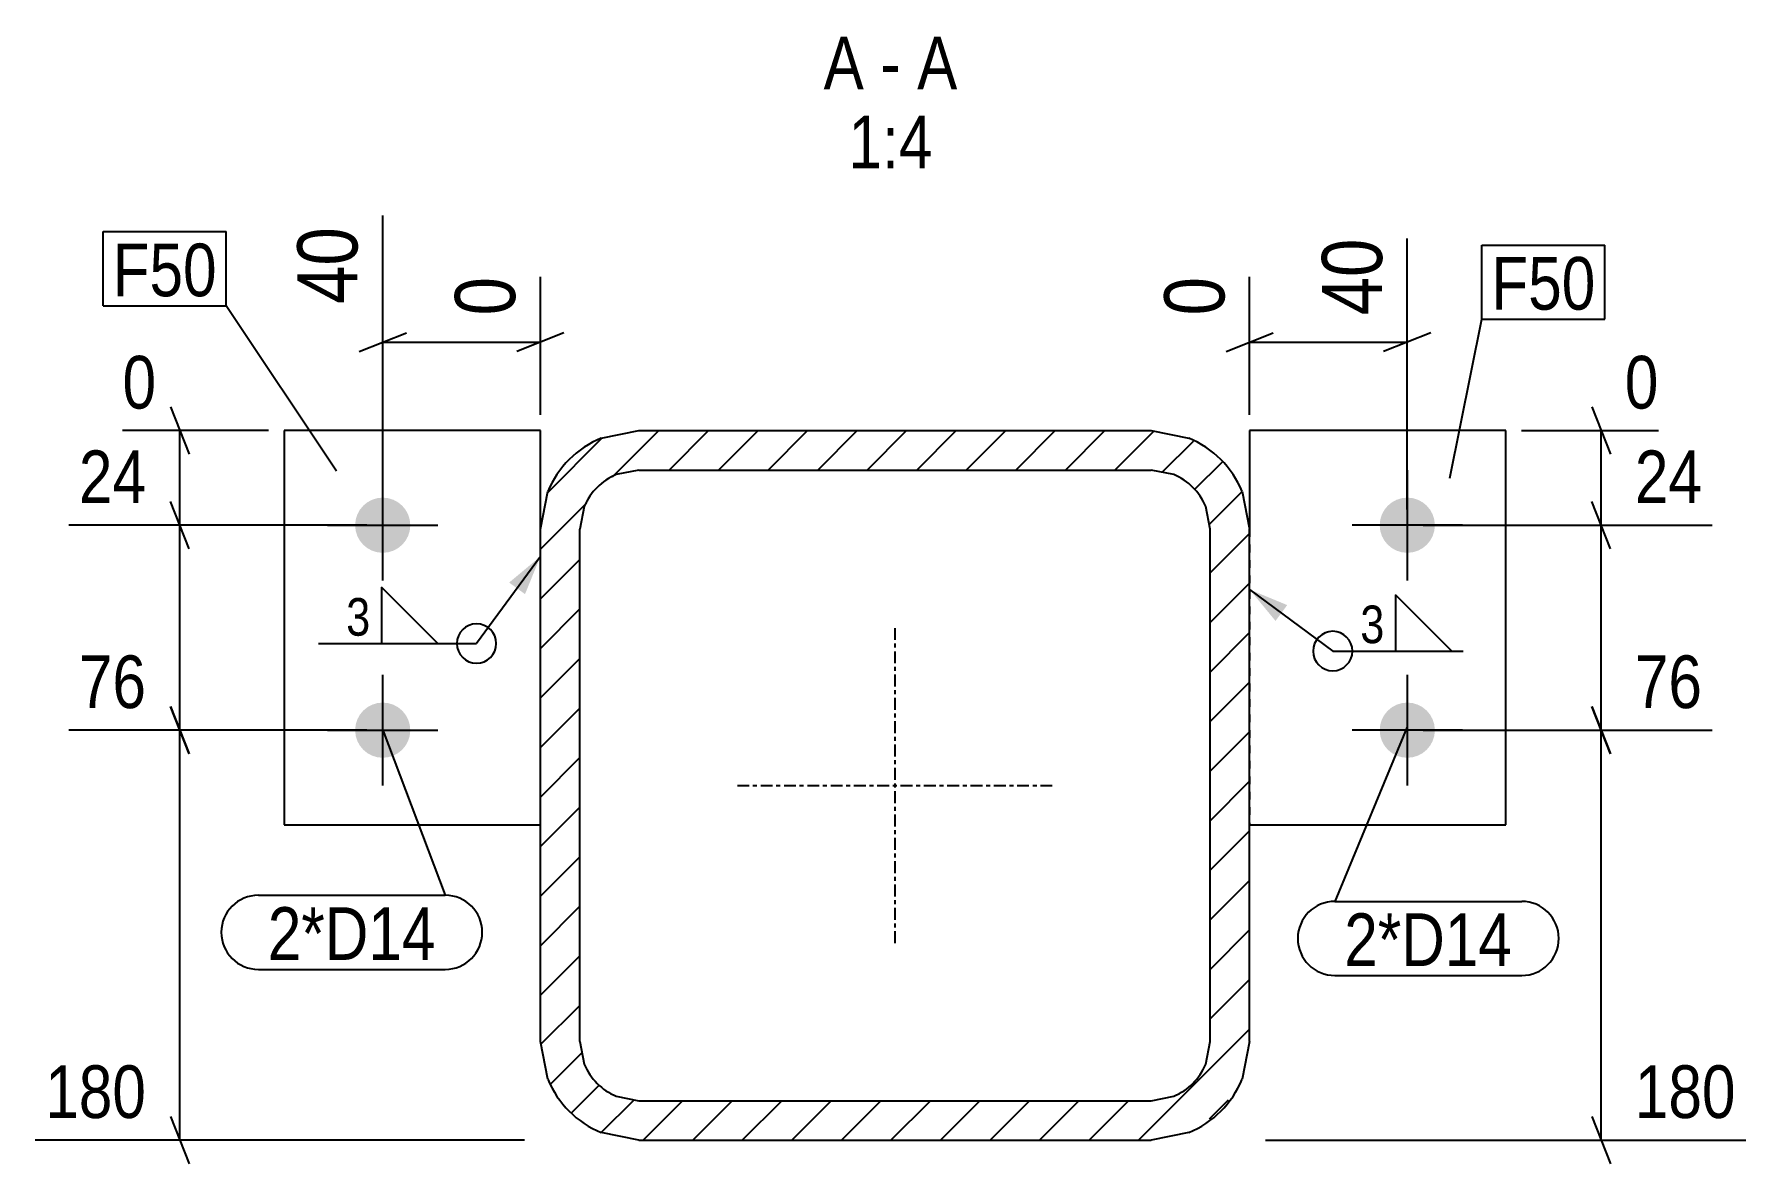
# Model space of a CAD drawing. Header units: millimetres. Extents: x 14 to 51478, y 9 to 1283.
# Drawn here: x 33327.6 to 33762.2, y 9.6 to 296.2 of the extents above; entities that cross this region are included whole.
import ezdxf

# ---------------------------------------------------------------- set-up
doc = ezdxf.new("R2010")
doc.units = ezdxf.units.MM
doc.linetypes.add('DXK_LINE_DOT2', pattern=[3.9198, 1.9599, -1.9599])
doc.linetypes.add('DXK_LINE_DOT3', pattern=[5.9187, 2.979, -0.9799, 0.9799, -0.9799])
for name, color, linetype in [('MÅLSÆTNING', 7, 'Continuous'), ('STÅL', 7, 'Continuous'), ('TEKST', 7, 'Continuous')]:
    doc.layers.add(name, color=color, linetype=linetype)
doc.styles.add('Arial Narrow', font='ARIALN.TTF', dxfattribs={"height": 0.2})

msp = doc.modelspace()

# ---------------------------------------------------------------- hatches: boundary and pattern name
at = {"layer": 'STÅL', "linetype": 'Continuous'}
h = msp.add_hatch(dxfattribs=at)
h.set_pattern_fill('', scale=2.8, style=0, pattern_type=0)
h.set_pattern_definition([(45, (33634.122, 180.167), (-6.28618, 6.28618), [])])
h.paths.add_polyline_path([(33636.02, 170.6), (33634.12, 180.17), (33628.7, 188.28), (33620.59, 193.7), (33611.02, 195.6), (33481.02, 195.6), (33471.46, 193.7), (33463.35, 188.28), (33457.93, 180.17), (33456.02, 170.6), (33456.02, 40.6), (33457.93, 31.03), (33463.35, 22.92), (33471.46, 17.5), (33481.02, 15.6), (33611.02, 15.6), (33620.59, 17.5), (33628.7, 22.92), (33634.12, 31.03), (33636.02, 40.6)])
h.paths.add_polyline_path([(33624.88, 34.86), (33621.63, 29.99), (33616.77, 26.74), (33611.02, 25.6), (33481.02, 25.6), (33475.28, 26.74), (33470.42, 29.99), (33467.17, 34.86), (33466.02, 40.6), (33466.02, 170.6), (33467.17, 176.34), (33470.42, 181.21), (33475.28, 184.46), (33481.02, 185.6), (33611.02, 185.6), (33616.77, 184.46), (33621.63, 181.21), (33624.88, 176.34), (33626.02, 170.6), (33626.02, 40.6)])
for points in [[(33416.02, 178.6, -1), (33416.02, 164.6, -1)], [(33676.02, 164.6, -1), (33676.02, 178.6, -1)], [(33416.02, 126.6, -1), (33416.02, 112.6, -1)], [(33676.02, 112.6, -1), (33676.02, 126.6, -1)]]:
    msp.add_hatch(color=96, dxfattribs=at).paths.add_polyline_path(points)
at = {"layer": 'TEKST', "linetype": 'Continuous'}
for points in [[(33448.1, 157.06), (33456.02, 163.65), (33452.13, 154.11)], [(33642.58, 147.32), (33636.02, 155.28), (33645.55, 151.34)]]:
    msp.add_hatch(color=3, dxfattribs=at).paths.add_polyline_path(points)

# ---------------------------------------------------------------- linework, layer by layer
at = {"layer": 'MÅLSÆTNING', "color": 7, "linetype": 'Continuous'}
for p, q in [((33416.02, 175.6), (33416.02, 250.16)), ((33676.02, 175.6), (33676.02, 244.34)), ((33456.02, 199.6), (33456.02, 234.59)), ((33636.02, 199.6), (33636.02, 234.59)), ((33410.02, 215.64), (33422.02, 220.44)), ((33416.02, 218.04), (33456.02, 218.04)), ((33462.02, 220.44), (33450.02, 215.64)), ((33630.02, 215.64), (33642.02, 220.44)), ((33636.02, 218.04), (33676.02, 218.04)), ((33682.02, 220.44), (33670.02, 215.64)), ((33362.13, 201.6), (33366.93, 189.6)), ((33722.82, 201.6), (33727.62, 189.6)), ((33387.02, 195.6), (33350, 195.6)), ((33364.53, 171.6), (33364.53, 195.6)), ((33705.02, 195.6), (33739.75, 195.6)), ((33725.22, 171.6), (33725.22, 195.6)), ((33366.93, 165.6), (33362.13, 177.6)), ((33366.93, 165.6), (33362.13, 177.6)), ((33727.62, 165.6), (33722.82, 177.6)), ((33727.62, 165.6), (33722.82, 177.6)), ((33412.02, 171.6), (33336.37, 171.6)), ((33412.02, 171.6), (33336.37, 171.6)), ((33364.53, 119.6), (33364.53, 171.6)), ((33680.02, 171.6), (33753.38, 171.6)), ((33680.02, 171.6), (33753.38, 171.6)), ((33725.22, 119.6), (33725.22, 171.6)), ((33362.13, 125.6), (33366.93, 113.6)), ((33366.93, 113.6), (33362.13, 125.6)), ((33722.82, 125.6), (33727.62, 113.6)), ((33727.62, 113.6), (33722.82, 125.6)), ((33412.02, 119.6), (33336.37, 119.6)), ((33412.02, 119.6), (33336.37, 119.6)), ((33364.53, 15.6), (33364.53, 119.6)), ((33680.02, 119.6), (33753.38, 119.6)), ((33680.02, 119.6), (33753.38, 119.6)), ((33725.22, 15.6), (33725.22, 119.6)), ((33362.13, 21.6), (33366.93, 9.6)), ((33722.82, 21.6), (33727.62, 9.6)), ((33452.02, 15.6), (33327.84, 15.6)), ((33640.02, 15.6), (33761.91, 15.6))]:
    msp.add_line(p, q, dxfattribs=at)
at = {"layer": 'STÅL', "color": 2, "linetype": 'Continuous'}
for p, q in [((33391.02, 195.6), (33391.02, 95.6)), ((33456.02, 195.6), (33391.02, 195.6)), ((33456.02, 170.6), (33456.02, 195.6)), ((33471.46, 193.7), (33481.02, 195.6)), ((33481.02, 195.6), (33611.02, 195.6)), ((33611.02, 195.6), (33620.59, 193.7)), ((33701.02, 195.6), (33636.02, 195.6)), ((33636.02, 195.6), (33636.02, 170.6)), ((33701.02, 95.6), (33701.02, 195.6)), ((33481.02, 185.6), (33475.28, 184.46)), ((33481.02, 185.6), (33611.02, 185.6)), ((33616.77, 184.46), (33611.02, 185.6)), ((33456.02, 170.6), (33457.93, 180.17)), ((33634.12, 180.17), (33636.02, 170.6)), ((33467.17, 176.34), (33466.02, 170.6)), ((33626.02, 170.6), (33624.88, 176.34)), ((33456.02, 40.6), (33456.02, 170.6)), ((33466.02, 40.6), (33466.02, 170.6)), ((33626.02, 40.6), (33626.02, 170.6)), ((33636.02, 40.6), (33636.02, 170.6)), ((33391.02, 95.6), (33456.02, 95.6)), ((33636.02, 95.6), (33701.02, 95.6)), ((33457.93, 31.03), (33456.02, 40.6)), ((33466.02, 40.6), (33467.17, 34.86)), ((33624.88, 34.86), (33626.02, 40.6)), ((33636.02, 40.6), (33634.12, 31.03)), ((33475.28, 26.74), (33481.02, 25.6)), ((33611.02, 25.6), (33616.77, 26.74)), ((33481.02, 25.6), (33611.02, 25.6)), ((33481.02, 15.6), (33471.46, 17.5)), ((33620.59, 17.5), (33611.02, 15.6)), ((33481.02, 15.6), (33611.02, 15.6))]:
    msp.add_line(p, q, dxfattribs=at)
at = {"layer": 'STÅL', "color": 96, "linetype": 'Continuous'}
for p, q in [((33416.02, 157.6), (33416.02, 185.6)), ((33676.02, 185.6), (33676.02, 157.6)), ((33402.02, 171.6), (33430.02, 171.6)), ((33690.02, 171.6), (33662.02, 171.6)), ((33416.02, 105.6), (33416.02, 133.6)), ((33676.02, 133.6), (33676.02, 105.6)), ((33402.02, 119.6), (33430.02, 119.6)), ((33690.02, 119.6), (33662.02, 119.6))]:
    msp.add_line(p, q, dxfattribs=at)
at = {"layer": 'STÅL', "color": 7, "linetype": 'DXK_LINE_DOT2'}
for p, q in [((33456.02, 95.6), (33456.02, 170.6)), ((33636.02, 170.6), (33636.02, 95.6))]:
    msp.add_line(p, q, dxfattribs=at)
at = {"layer": 'STÅL', "color": 7, "linetype": 'DXK_LINE_DOT3'}
for p, q in [((33546.02, 65.6), (33546.02, 145.6)), ((33506.02, 105.6), (33586.02, 105.6))]:
    msp.add_line(p, q, dxfattribs=at)
at = {"layer": 'STÅL', "color": 2, "linetype": 'Continuous'}
for centre, radius, start, end in [((33481.02, 170.6), 25, 112.5, 157.5), ((33611.02, 170.6), 25, 22.5, 67.5), ((33481.02, 170.6), 15, 112.5, 157.5), ((33611.02, 170.6), 15, 22.5, 67.5), ((33481.02, 40.6), 15, 202.5, 247.5), ((33611.02, 40.6), 15, 292.5, 337.5), ((33481.02, 40.6), 25, 202.5, 247.5), ((33611.02, 40.6), 25, 292.5, 337.5)]:
    msp.add_arc(centre, radius, start, end, dxfattribs=at)
at = {"layer": 'TEKST', "color": 7, "linetype": 'Continuous'}
for p, q in [((33345.09, 246.09), (33376.32, 246.09)), ((33345.09, 227.29), (33345.09, 246.09)), ((33376.32, 227.29), (33376.32, 246.09)), ((33694.95, 242.69), (33726.18, 242.69)), ((33694.95, 223.89), (33694.95, 242.69)), ((33726.18, 223.89), (33726.18, 242.69)), ((33345.09, 227.29), (33376.32, 227.29)), ((33686.85, 183.5), (33694.95, 223.89)), ((33694.95, 223.89), (33726.18, 223.89)), ((33416.02, 119.6), (33431.89, 77.72)), ((33676.02, 120.41), (33657.63, 76.16)), ((33384.46, 77.72), (33431.89, 77.72)), ((33657.63, 76.16), (33705.06, 76.16)), ((33384.46, 58.92), (33431.89, 58.92)), ((33657.63, 57.36), (33705.06, 57.36))]:
    msp.add_line(p, q, dxfattribs=at)
at = {"layer": 'TEKST', "color": 3, "linetype": 'Continuous'}
for p, q in [((33456.02, 163.65), (33439.85, 141.58)), ((33636.02, 155.28), (33657.1, 139.68))]:
    msp.add_line(p, q, dxfattribs=at)
for centre, start, end in [((33439.85, 141.58), 90, 270), ((33439.85, 141.58), 270, 90), ((33657.1, 139.68), 90, 270)]:
    msp.add_arc(centre, 5, start, end, dxfattribs=at)
at = {"layer": 'TEKST', "color": 7, "linetype": 'Continuous'}
for centre, start, end in [((33384.46, 68.32), 90, 270), ((33431.89, 68.32), 270, 90), ((33657.63, 66.76), 90, 270), ((33705.06, 66.76), 270, 90)]:
    msp.add_arc(centre, 9.4, start, end, dxfattribs=at)

# ---------------------------------------------------------------- wipeouts: each hides what was drawn before it
at = {"color": 0, "linetype": 'Continuous'}
for points, layer in [([(33412.82, 250.45), (33390.42, 250.45), (33390.42, 224.55), (33412.82, 224.55)], 'MÅLSÆTNING'), ([(33358.78, 122.4), (33358.78, 142), (33336.12, 142), (33336.12, 122.4)], 'MÅLSÆTNING'), ([(33753.63, 122.4), (33753.63, 142), (33730.97, 142), (33730.97, 122.4)], 'MÅLSÆTNING'), ([(33358.78, 18.4), (33358.78, 38), (33327.59, 38), (33327.59, 18.4)], 'MÅLSÆTNING'), ([(33762.16, 18.4), (33762.16, 38), (33730.97, 38), (33730.97, 18.4)], 'MÅLSÆTNING'), ([(33538.13, 282.16), (33538.13, 296.16), (33527.9, 296.16), (33527.9, 282.16)], 'TEKST'), ([(33547.43, 282.16), (33547.43, 296.16), (33542.33, 296.16), (33542.33, 282.16)], 'TEKST'), ([(33561.85, 282.16), (33561.85, 296.16), (33551.63, 296.16), (33551.63, 282.16)], 'TEKST'), ([(33555.54, 262.16), (33555.54, 276.16), (33534.21, 276.16), (33534.21, 262.16)], 'TEKST')]:
    msp.add_wipeout(points, dxfattribs=at).dxf.layer = layer
at = {"color": 0}
for points in [[(33373.92, 229.69), (33373.92, 243.69), (33347.49, 243.69), (33347.49, 229.69)], [(33723.78, 226.29), (33723.78, 240.29), (33697.35, 240.29), (33697.35, 226.29)], [(33413.65, 142.78), (33413.65, 154.38), (33405.96, 154.38), (33405.96, 142.78)], [(33670.99, 140.88), (33670.99, 152.48), (33663.3, 152.48), (33663.3, 140.88)], [(33429.49, 61.32), (33429.49, 75.32), (33386.86, 75.32), (33386.86, 61.32)], [(33702.66, 59.76), (33702.66, 73.76), (33660.03, 73.76), (33660.03, 59.76)]]:
    msp.add_wipeout(points, dxfattribs=at).dxf.layer = 'TEKST'

# ---------------------------------------------------------------- next in the draw order: linework, layer by layer
at = {"layer": 'TEKST', "color": 7, "linetype": 'Continuous'}
msp.add_line((33404.32, 185.31), (33376.32, 227.29), dxfattribs=at)
at = {"layer": 'TEKST', "color": 3, "linetype": 'Continuous'}
for p, q in [((33429.99, 141.58), (33415.71, 155.87)), ((33415.71, 155.87), (33415.71, 141.58)), ((33687.34, 139.68), (33673.05, 153.97)), ((33673.05, 153.97), (33673.05, 139.68)), ((33399.76, 141.58), (33439.85, 141.58)), ((33415.71, 141.58), (33429.99, 141.58)), ((33657.1, 139.68), (33690.19, 139.68)), ((33673.05, 139.68), (33687.34, 139.68))]:
    msp.add_line(p, q, dxfattribs=at)
msp.add_arc((33657.1, 139.68), 5, 270, 90, dxfattribs=at)

# ---------------------------------------------------------------- next in the draw order: texts
at = {"layer": 'MÅLSÆTNING', "color": 3, "linetype": 'Continuous', "style": 'Arial Narrow'}
msp.add_text('40', height=15.271, rotation=90.0002, dxfattribs=at).set_placement((33409.62, 227.75))
for s, p in [('76', (33338.92, 125.2)), ('76', (33733.77, 125.2)), ('180', (33330.39, 21.2)), ('180', (33733.77, 21.2))]:
    msp.add_text(s, height=13.362, dxfattribs=at).set_placement(p)
at = {"layer": 'TEKST', "color": 3, "linetype": 'Continuous', "style": 'Arial Narrow'}
for s, height, p in [('A', 13.36, (33527.9, 282.16)), ('A', 13.36, (33551.63, 282.16)), ('-', 13.36, (33542.33, 282.16)), ('1:4', 13.362, (33534.21, 262.16))]:
    msp.add_text(s, height=height, dxfattribs=at).set_placement(p)
at = {"layer": 'TEKST', "color": 3, "style": 'Arial Narrow'}
for p in [(33406.76, 143.58), (33664.1, 141.68)]:
    msp.add_text('3', height=9.54, dxfattribs=at).set_placement(p)

# ---------------------------------------------------------------- next in the draw order: wipeouts: each hides what was drawn before it
at = {"color": 0, "linetype": 'Continuous'}
for points in [[(33672.82, 247.54), (33650.42, 247.54), (33650.42, 221.64), (33672.82, 221.64)], [(33452.82, 237.79), (33430.42, 237.79), (33430.42, 221.64), (33452.82, 221.64)], [(33632.82, 237.79), (33610.42, 237.79), (33610.42, 221.64), (33632.82, 221.64)], [(33361.33, 198.4), (33361.33, 218), (33347.2, 218), (33347.2, 198.4)], [(33742.55, 198.4), (33742.55, 218), (33728.42, 218), (33728.42, 198.4)], [(33358.78, 174.4), (33358.78, 194), (33336.12, 194), (33336.12, 174.4)], [(33753.63, 174.4), (33753.63, 194), (33730.97, 194), (33730.97, 174.4)]]:
    msp.add_wipeout(points, dxfattribs=at).dxf.layer = 'MÅLSÆTNING'
at = {"color": 0}
for points in [[(33373.92, 229.69), (33373.92, 243.69), (33347.49, 243.69), (33347.49, 229.69)], [(33723.78, 226.29), (33723.78, 240.29), (33697.35, 240.29), (33697.35, 226.29)], [(33429.49, 61.32), (33429.49, 75.32), (33386.86, 75.32), (33386.86, 61.32)], [(33702.66, 59.76), (33702.66, 73.76), (33660.03, 73.76), (33660.03, 59.76)]]:
    msp.add_wipeout(points, dxfattribs=at).dxf.layer = 'TEKST'

# ---------------------------------------------------------------- next in the draw order: texts
at = {"layer": 'MÅLSÆTNING', "color": 3, "linetype": 'Continuous', "style": 'Arial Narrow'}
for s, height, p in [('40', 15.271, (33669.62, 224.84)), ('0', 15.27, (33449.62, 224.84)), ('0', 15.27, (33629.62, 224.84))]:
    msp.add_text(s, height=height, rotation=90.0002, dxfattribs=at).set_placement(p)
for s, height, p in [('0', 13.36, (33350, 201.2)), ('0', 13.36, (33731.22, 201.2)), ('24', 13.362, (33338.92, 177.2)), ('24', 13.362, (33733.77, 177.2))]:
    msp.add_text(s, height=height, dxfattribs=at).set_placement(p)
at = {"layer": 'TEKST', "color": 3, "style": 'Arial Narrow'}
for s, p in [('F50', (33347.49, 229.69)), ('F50', (33697.35, 226.29)), ('2*D14', (33386.86, 61.32)), ('2*D14', (33660.03, 59.76))]:
    msp.add_text(s, height=13.362, dxfattribs=at).set_placement(p)

doc.saveas('drawing.dxf')
